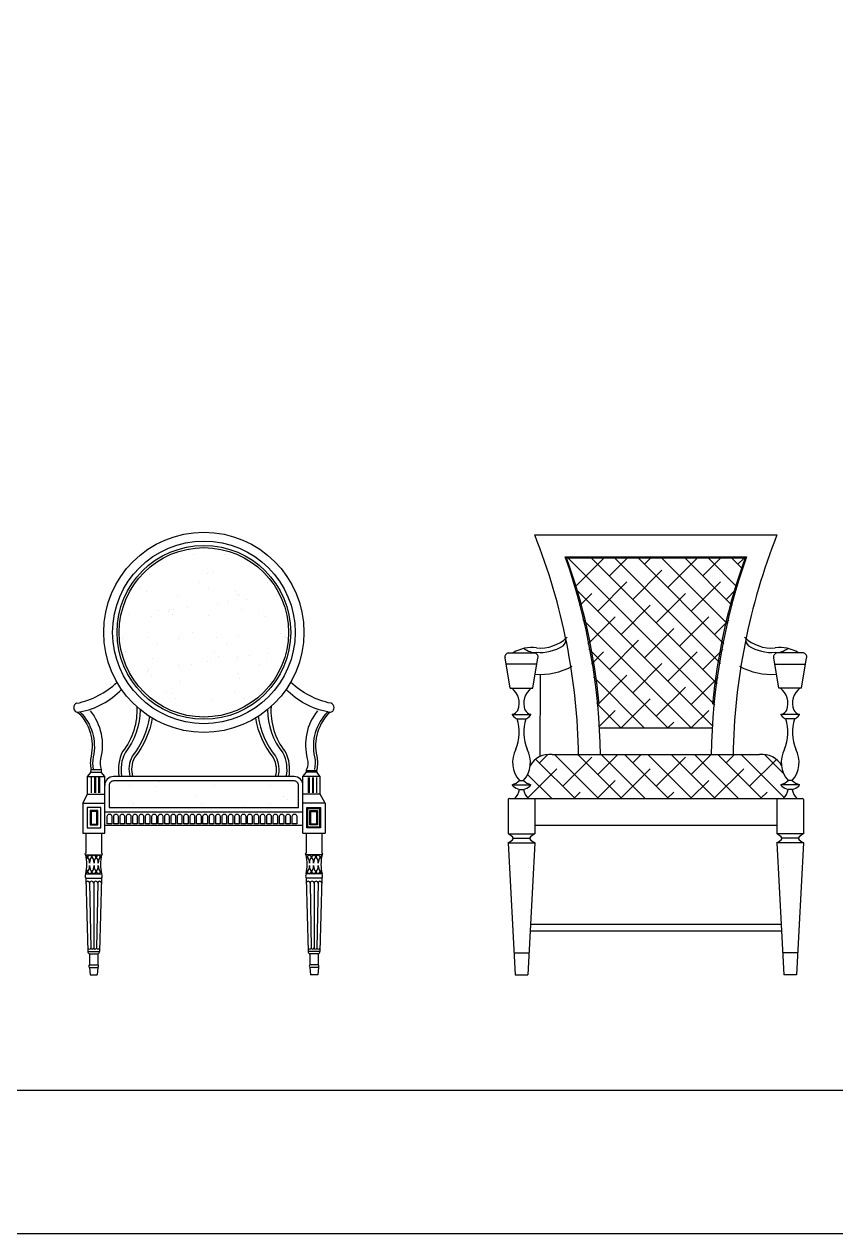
# Model space of a CAD drawing. Header units: inches. Extents: x 11 to 53.5, y 7.4 to 32.2.
# Drawn here: x 24.38 to 26.223, y 7.358 to 10.102 of the extents above; entities that cross this region are included whole.
import ezdxf

# ---------------------------------------------------------------- set-up
doc = ezdxf.new("R2010")
doc.units = ezdxf.units.IN
doc.header["$MEASUREMENT"] = 0
for name, color, linetype in [('02', 2, 'Continuous'), ('1', 1, 'Continuous'), ('4', 4, 'Continuous'), ('kadrbm', 4, 'Continuous')]:
    doc.layers.add(name, color=color, linetype=linetype)

# ---------------------------------------------------------------- blocks, each defined once
blk = doc.blocks.new('kadrbm')
at = {"layer": 'kadrbm', "color": 4}
blk.add_lwpolyline([(0, 0), (0, 24.7972), (21, 24.7972), (21, 0), (0, 0)], close=True, dxfattribs=at)
blk.add_lwpolyline([(20.6631, 0.3257), (20.6631, 24.4603), (0.3369, 24.4603), (0.3369, 0.3257), (20.6631, 0.3257)], dxfattribs=at)

msp = doc.modelspace()

# ---------------------------------------------------------------- linework, layer by layer
at = {"layer": '02'}
for p, q in [((25.0441, 8.408), (25.021, 8.408)), ((24.5416, 8.3928), (24.5416, 8.3577)), ((24.5511, 8.3928), (24.5511, 8.3577)), ((24.5629, 8.2669), (24.5629, 8.395)), ((25.013, 8.2669), (25.013, 8.395)), ((25.0248, 8.3928), (25.0248, 8.3577)), ((25.0343, 8.3928), (25.0343, 8.3577)), ((24.5558, 8.2669), (24.5558, 8.2213)), ((24.5629, 8.285), (25.013, 8.285)), ((25.013, 8.2669), (25.063, 8.2669)), ((25.0201, 8.2669), (25.0201, 8.2213)), ((24.5198, 8.2173), (24.5558, 8.2173)), ((25.0561, 8.2173), (25.0201, 8.2173)), ((24.5198, 8.1741), (24.5558, 8.1741)), ((24.5286, 8.1535), (24.5314, 8.0057)), ((24.5378, 8.1535), (24.5378, 8.0063)), ((24.5469, 8.1535), (24.5442, 8.0056)), ((24.5558, 8.1642), (24.5508, 7.9984)), ((25.0561, 8.1741), (25.0201, 8.1741)), ((25.0201, 8.1642), (25.0251, 7.9984)), ((25.029, 8.1535), (25.0317, 8.0056)), ((25.0381, 8.1535), (25.0381, 8.0063)), ((25.0473, 8.1535), (25.0445, 8.0057)), ((24.5248, 7.9984), (24.5508, 7.9984)), ((25.0511, 7.9984), (25.0251, 7.9984)), ((24.528, 7.9618), (24.5476, 7.9618)), ((25.0479, 7.9618), (25.0283, 7.9618)), ((24.5295, 7.945), (24.5461, 7.945)), ((25.0464, 7.945), (25.0299, 7.945))]:
    msp.add_line(p, q, dxfattribs=at)
for points in [[(24.5066, 8.5416, 0.153596), (24.6013, 8.5926, 0.332851)], [(25.0693, 8.5416, -0.153596), (24.9746, 8.5926, -0.332851)], [(24.5302, 8.544, -0.237289), (24.5532, 8.4354, 0.131418), (24.5546, 8.411, 0.180722)], [(24.6436, 8.5467, -0.167921), (24.609, 8.4492, 0.168393), (24.6015, 8.395, 0.162981)], [(24.9323, 8.5467, 0.167921), (24.967, 8.4492, -0.168393), (24.9744, 8.395, -0.162981)], [(25.0457, 8.544, 0.237289), (25.0228, 8.4354, -0.131418), (25.0213, 8.411, -0.180722)], [(24.6644, 8.5315, -0.135725), (24.625, 8.441, 0.182643), (24.62, 8.395, 0.176828)], [(24.6708, 8.5275, -0.12856), (24.6304, 8.4383, 0.189401), (24.6262, 8.395, 0.158423)], [(24.9051, 8.5275, 0.12856), (24.9456, 8.4383, -0.189401), (24.9497, 8.395, -0.158423)], [(24.9115, 8.5315, 0.135725), (24.9509, 8.441, -0.182643), (24.9559, 8.395, -0.176828)], [(24.993, 8.385), (24.5829, 8.385, 0.414214), (24.5729, 8.375), (24.5729, 8.325), (25.003, 8.325), (25.003, 8.375, 0.414214), (24.993, 8.385)]]:
    msp.add_lwpolyline(points, format="xyb", dxfattribs=at)
for points in [[(24.5629, 8.395), (24.5549, 8.405)], [(25.013, 8.395), (25.021, 8.405)], [(24.5476, 7.9618), (24.5461, 7.945)], [(25.0283, 7.9618), (25.0299, 7.945)]]:
    msp.add_lwpolyline(points, dxfattribs=at)
for points in [[(25.0507, 8.3228), (25.0507, 8.2803), (25.0239, 8.2803), (25.0239, 8.3228)], [(24.5322, 8.3158), (24.5322, 8.2873), (24.545, 8.2873), (24.545, 8.3158)], [(25.0437, 8.3158), (25.0437, 8.2873), (25.0309, 8.2873), (25.0309, 8.3158)]]:
    msp.add_lwpolyline(points, close=True, dxfattribs=at)
for points in [[(24.5787, 8.3048), (24.5787, 8.2874), (24.5687, 8.2874), (24.5687, 8.3048, -1)], [(24.5932, 8.3048), (24.5932, 8.2874), (24.5832, 8.2874), (24.5832, 8.3048, -1)], [(24.6077, 8.3048), (24.6077, 8.2874), (24.5977, 8.2874), (24.5977, 8.3048, -1)], [(24.6222, 8.3048), (24.6222, 8.2874), (24.6122, 8.2874), (24.6122, 8.3048, -1)], [(24.6367, 8.3048), (24.6367, 8.2874), (24.6267, 8.2874), (24.6267, 8.3048, -1)], [(24.6512, 8.3048), (24.6512, 8.2874), (24.6412, 8.2874), (24.6412, 8.3048, -1)], [(24.6656, 8.3048), (24.6656, 8.2874), (24.6556, 8.2874), (24.6556, 8.3048, -1)], [(24.6801, 8.3048), (24.6801, 8.2874), (24.6701, 8.2874), (24.6701, 8.3048, -1)], [(24.6946, 8.3048), (24.6946, 8.2874), (24.6846, 8.2874), (24.6846, 8.3048, -1)], [(24.7091, 8.3048), (24.7091, 8.2874), (24.6991, 8.2874), (24.6991, 8.3048, -1)], [(24.7236, 8.3048), (24.7236, 8.2874), (24.7136, 8.2874), (24.7136, 8.3048, -1)], [(24.738, 8.3048), (24.738, 8.2874), (24.728, 8.2874), (24.728, 8.3048, -1)], [(24.7525, 8.3048), (24.7525, 8.2874), (24.7425, 8.2874), (24.7425, 8.3048, -1)], [(24.767, 8.3048), (24.767, 8.2874), (24.757, 8.2874), (24.757, 8.3048, -1)], [(24.7815, 8.3048), (24.7815, 8.2874), (24.7715, 8.2874), (24.7715, 8.3048, -1)], [(24.796, 8.3048), (24.796, 8.2874), (24.786, 8.2874), (24.786, 8.3048, -1)], [(24.8104, 8.3048), (24.8104, 8.2874), (24.8004, 8.2874), (24.8004, 8.3048, -1)], [(24.8249, 8.3048), (24.8249, 8.2874), (24.8149, 8.2874), (24.8149, 8.3048, -1)], [(24.8394, 8.3048), (24.8394, 8.2874), (24.8294, 8.2874), (24.8294, 8.3048, -1)], [(24.8539, 8.3048), (24.8539, 8.2874), (24.8439, 8.2874), (24.8439, 8.3048, -1)], [(24.8684, 8.3048), (24.8684, 8.2874), (24.8584, 8.2874), (24.8584, 8.3048, -1)], [(24.8829, 8.3048), (24.8829, 8.2874), (24.8729, 8.2874), (24.8729, 8.3048, -1)], [(24.8973, 8.3048), (24.8973, 8.2874), (24.8873, 8.2874), (24.8873, 8.3048, -1)], [(24.9118, 8.3048), (24.9118, 8.2874), (24.9018, 8.2874), (24.9018, 8.3048, -1)], [(24.9263, 8.3048), (24.9263, 8.2874), (24.9163, 8.2874), (24.9163, 8.3048, -1)], [(24.9408, 8.3048), (24.9408, 8.2874), (24.9308, 8.2874), (24.9308, 8.3048, -1)], [(24.9553, 8.3048), (24.9553, 8.2874), (24.9453, 8.2874), (24.9453, 8.3048, -1)], [(24.9697, 8.3048), (24.9697, 8.2874), (24.9597, 8.2874), (24.9597, 8.3048, -1)], [(24.9842, 8.3048), (24.9842, 8.2874), (24.9742, 8.2874), (24.9742, 8.3048, -1)], [(24.9987, 8.3048), (24.9987, 8.2874), (24.9887, 8.2874), (24.9887, 8.3048, -1)]]:
    msp.add_lwpolyline(points, format="xyb", close=True, dxfattribs=at)
for radius in [0.2272, 0.1922]:
    msp.add_circle((24.788, 8.7222), radius, dxfattribs=at)
for centre, radius, start, end in [((24.5031, 8.5605), 0.0193, 254.507, 280.3281), ((25.0728, 8.5605), 0.0193, 259.6719, 285.493), ((24.5541, 8.4095), 0.00169, 297.4057, 62.5943), ((24.5541, 8.4065), 0.00169, 297.4057, 62.5943), ((25.0218, 8.4095), 0.00169, 117.4057, 242.5943), ((25.0218, 8.4065), 0.00169, 117.4057, 242.5943), ((24.5088, 8.1996), 0.0197, 356.2876, 54.5224), ((24.5385, 8.1996), 0.0197, 119.4605, 151.3522), ((24.548, 8.1996), 0.0197, 119.4605, 183.7124), ((24.5192, 8.1996), 0.0197, 356.2876, 60.5395), ((24.5287, 8.1996), 0.0197, 356.2876, 60.5395), ((24.5584, 8.1996), 0.0197, 119.4605, 183.7124), ((24.5679, 8.1996), 0.0197, 130.1353, 183.7124), ((24.5391, 8.1996), 0.0197, 37.6038, 60.5395), ((24.6526, 8.1957), 0.0992, 167.4189, 192.5811), ((24.5558, 8.2193), 0.002, 270, 90), ((25.0201, 8.2193), 0.002, 90, 270), ((24.9233, 8.1957), 0.0992, 347.4189, 12.5811), ((25.008, 8.1996), 0.0197, 356.2876, 49.8647), ((25.0368, 8.1996), 0.0197, 119.4605, 142.3962), ((25.0175, 8.1996), 0.0197, 356.2876, 60.5395), ((25.0473, 8.1996), 0.0197, 119.4605, 183.7124), ((25.0567, 8.1996), 0.0197, 119.4605, 183.7124), ((25.0279, 8.1996), 0.0197, 356.2876, 60.5395), ((25.0374, 8.1996), 0.0197, 28.6478, 60.5395), ((25.0672, 8.1996), 0.0197, 125.4776, 183.7124), ((24.5088, 8.1918), 0.0197, 305.4776, 3.7124), ((24.5385, 8.1918), 0.0197, 208.6478, 240.5395), ((24.548, 8.1918), 0.0197, 176.2876, 240.5395), ((24.5192, 8.1918), 0.0197, 299.4605, 3.7124), ((24.5287, 8.1918), 0.0197, 299.4605, 3.7124), ((24.5584, 8.1918), 0.0197, 176.2876, 240.5395), ((24.5679, 8.1918), 0.0197, 176.2876, 229.8647), ((24.5391, 8.1918), 0.0197, 299.4605, 322.3962), ((25.008, 8.1918), 0.0197, 310.1353, 3.7124), ((25.0368, 8.1918), 0.0197, 217.6038, 240.5395), ((25.0175, 8.1918), 0.0197, 299.4605, 3.7124), ((25.0473, 8.1918), 0.0197, 176.2876, 240.5395), ((25.0567, 8.1918), 0.0197, 176.2876, 240.5395), ((25.0279, 8.1918), 0.0197, 299.4605, 3.7124), ((25.0374, 8.1918), 0.0197, 299.4605, 331.3522), ((25.0672, 8.1918), 0.0197, 176.2876, 234.5224), ((24.5244, 8.1532), 0.00427, 3.6218, 176.3782), ((24.5332, 8.1527), 0.00464, 9.6322, 170.3678), ((24.5424, 8.1527), 0.00464, 9.6322, 170.3678), ((24.5512, 8.1532), 0.00427, 3.6218, 176.3782), ((24.5469, 8.1691), 0.0102, 330.999, 29.001), ((25.0291, 8.1691), 0.0102, 150.999, 209.001), ((25.0247, 8.1532), 0.00427, 3.6218, 176.3782), ((25.0335, 8.1527), 0.00464, 9.6322, 170.3678), ((25.0427, 8.1527), 0.00464, 9.6322, 170.3678), ((25.0515, 8.1532), 0.00427, 3.6218, 176.3782), ((24.5281, 8.0067), 0.00348, 193.7826, 348.0321), ((24.5346, 8.0067), 0.00316, 194.2383, 347.7673), ((24.5411, 8.0068), 0.00333, 189.764, 339.7621), ((24.5474, 8.0069), 0.00341, 201.1273, 340.7998), ((24.5458, 7.9973), 0.00512, 289.5253, 12.3368), ((25.0301, 7.9973), 0.00512, 167.6632, 250.4747), ((25.0285, 8.0069), 0.00341, 199.2002, 338.8727), ((25.0348, 8.0068), 0.00333, 200.2379, 350.236), ((25.0414, 8.0067), 0.00316, 192.2327, 345.7617), ((25.0478, 8.0067), 0.00348, 191.9679, 346.2174), ((24.5448, 7.9647), 0.00406, 314.2778, 47.7972), ((25.0312, 7.9647), 0.00406, 132.2028, 225.7222)]:
    msp.add_arc(centre, radius, start, end, dxfattribs=at)
at = {"layer": '1'}
for p, q in [((24.7252, 8.9007), (24.7252, 8.9007)), ((24.7563, 8.908), (24.7563, 8.908)), ((24.7655, 8.8996), (24.7655, 8.8996)), ((24.7728, 8.912), (24.7728, 8.912)), ((24.834, 8.8992), (24.834, 8.8992)), ((25.6086, 8.8934), (26.0196, 8.8934)), ((25.6113, 8.8914), (26.0169, 8.8914)), ((25.9478, 8.558), (25.6161, 8.8897)), ((25.6302, 8.8246), (25.6953, 8.8897)), ((25.9536, 8.6052), (25.6691, 8.8897)), ((25.7087, 8.8501), (25.7483, 8.8897)), ((25.9606, 8.6513), (25.7221, 8.8897)), ((25.9685, 8.6964), (25.7752, 8.8897)), ((25.7883, 8.8766), (25.8013, 8.8897)), ((25.9775, 8.7404), (25.8282, 8.8897)), ((25.8413, 8.8236), (25.9074, 8.8897)), ((25.9875, 8.7835), (25.8812, 8.8897)), ((25.9208, 8.8501), (25.9604, 8.8897)), ((25.9983, 8.8257), (25.9343, 8.8897)), ((26.01, 8.867), (25.9873, 8.8897)), ((26.0004, 8.8766), (26.0135, 8.8897)), ((24.6649, 8.8544), (24.6649, 8.8544)), ((24.7958, 8.8561), (24.7958, 8.8561)), ((24.809, 8.8597), (24.809, 8.8597)), ((24.9237, 8.8555), (24.9237, 8.8555)), ((25.7617, 8.7971), (25.828, 8.8634)), ((24.6427, 8.822), (24.6427, 8.822)), ((24.6587, 8.8159), (24.6587, 8.8159)), ((24.7774, 8.8358), (24.7774, 8.8358)), ((24.7984, 8.8223), (24.7984, 8.8223)), ((24.8588, 8.8141), (24.8588, 8.8141)), ((24.9331, 8.836), (24.9331, 8.836)), ((25.9432, 8.5095), (25.6309, 8.8218)), ((25.641, 8.7824), (25.6689, 8.8103)), ((25.6822, 8.7706), (25.7485, 8.8369)), ((25.8148, 8.7441), (25.8811, 8.8103)), ((25.8943, 8.7706), (25.9606, 8.8369)), ((25.9739, 8.7971), (25.9968, 8.82)), ((24.7284, 8.8044), (24.7284, 8.8044)), ((24.8189, 8.7886), (24.8189, 8.7886)), ((24.8449, 8.792), (24.8449, 8.792)), ((24.8634, 8.8092), (24.8634, 8.8092)), ((24.868, 8.8057), (24.868, 8.8057)), ((24.8856, 8.7974), (24.8856, 8.7974)), ((24.9535, 8.8063), (24.9535, 8.8063)), ((25.7352, 8.7175), (25.8015, 8.7838)), ((24.6164, 8.7619), (24.6164, 8.7619)), ((24.6681, 8.7581), (24.6681, 8.7581)), ((24.6843, 8.7709), (24.6843, 8.7709)), ((24.7085, 8.7703), (24.7085, 8.7703)), ((24.7103, 8.7743), (24.7103, 8.7743)), ((24.7177, 8.7618), (24.7177, 8.7618)), ((24.7186, 8.7737), (24.7186, 8.7737)), ((24.751, 8.7797), (24.751, 8.7797)), ((24.799, 8.7598), (24.799, 8.7598)), ((24.8743, 8.774), (24.8743, 8.774)), ((24.9115, 8.7658), (24.9115, 8.7658)), ((24.9269, 8.7592), (24.9269, 8.7592)), ((25.6599, 8.6952), (25.722, 8.7573)), ((25.8678, 8.691), (25.9341, 8.7573)), ((25.894, 8.5057), (25.6482, 8.7515)), ((25.7883, 8.6645), (25.8546, 8.7308)), ((25.9474, 8.7175), (25.9796, 8.7498)), ((24.6036, 8.7086), (24.6036, 8.7086)), ((24.662, 8.7103), (24.662, 8.7103)), ((24.7315, 8.708), (24.7315, 8.708)), ((24.7612, 8.7219), (24.7612, 8.7219)), ((24.8177, 8.7105), (24.8177, 8.7105)), ((24.8666, 8.7129), (24.8666, 8.7129)), ((24.9613, 8.7202), (24.9613, 8.7202)), ((24.9705, 8.7118), (24.9705, 8.7118)), ((24.9734, 8.7108), (24.9734, 8.7108)), ((25.7087, 8.638), (25.775, 8.7043)), ((24.6109, 8.6781), (24.6109, 8.6781)), ((24.6831, 8.6968), (24.6831, 8.6968)), ((24.811, 8.6763), (24.811, 8.6763)), ((24.8388, 8.6971), (24.8388, 8.6971)), ((24.9317, 8.674), (24.9317, 8.674)), ((25.841, 8.5057), (25.6618, 8.6849)), ((25.6678, 8.6501), (25.6955, 8.6778)), ((25.8413, 8.6115), (25.9076, 8.6778)), ((25.9208, 8.638), (25.9661, 8.6832)), ((24.6712, 8.6618), (24.6712, 8.6618)), ((24.7304, 8.6475), (24.7304, 8.6475)), ((24.759, 8.6485), (24.759, 8.6485)), ((24.7971, 8.6563), (24.7971, 8.6563)), ((24.8021, 8.6634), (24.8021, 8.6634)), ((24.8202, 8.6679), (24.8202, 8.6679)), ((24.865, 8.6652), (24.865, 8.6652)), ((24.891, 8.6686), (24.891, 8.6686)), ((24.9147, 8.6488), (24.9147, 8.6488)), ((24.93, 8.6628), (24.93, 8.6628)), ((25.7617, 8.585), (25.828, 8.6512)), ((24.6218, 8.6332), (24.6218, 8.6332)), ((24.6607, 8.6325), (24.6607, 8.6325)), ((24.6625, 8.6385), (24.6625, 8.6385)), ((24.6699, 8.624), (24.6699, 8.624)), ((24.8637, 8.628), (24.8637, 8.628)), ((25.7879, 8.5057), (25.6722, 8.6214)), ((25.6822, 8.5584), (25.7485, 8.6247)), ((25.8943, 8.5584), (25.9557, 8.6198)), ((24.7347, 8.6117), (24.7347, 8.6117)), ((24.8697, 8.6166), (24.8697, 8.6166)), ((25.8148, 8.5319), (25.8811, 8.5982)), ((24.7024, 8.5851), (24.7024, 8.5851)), ((24.7134, 8.5842), (24.7134, 8.5842)), ((24.7235, 8.5716), (24.7235, 8.5716)), ((24.8053, 8.5671), (24.8053, 8.5671)), ((24.8581, 8.5853), (24.8581, 8.5853)), ((24.8792, 8.5719), (24.8792, 8.5719)), ((24.9134, 8.5824), (24.9134, 8.5824)), ((25.7355, 8.5057), (25.8015, 8.5717)), ((24.7631, 8.5386), (24.7631, 8.5386)), ((25.7349, 8.5057), (25.6801, 8.5606)), ((25.6851, 8.5083), (25.722, 8.5452)), ((25.8946, 8.5057), (25.9341, 8.5452)), ((25.8416, 8.5057), (25.8546, 8.5187)), ((25.6863, 8.5057), (25.9419, 8.5057)), ((25.6307, 8.345), (25.5412, 8.4345)), ((25.5496, 8.4261), (25.5688, 8.4452)), ((25.6837, 8.345), (25.5837, 8.445)), ((25.6026, 8.373), (25.6689, 8.4393)), ((25.7368, 8.345), (25.6368, 8.445)), ((25.6822, 8.3995), (25.7276, 8.445)), ((25.7898, 8.345), (25.6898, 8.445)), ((25.8428, 8.345), (25.7428, 8.445)), ((25.7617, 8.4261), (25.7806, 8.445)), ((25.8959, 8.345), (25.7959, 8.445)), ((25.8148, 8.373), (25.8811, 8.4393)), ((25.9489, 8.345), (25.8489, 8.445)), ((25.8943, 8.3995), (25.9397, 8.445)), ((26.0019, 8.345), (25.9019, 8.445)), ((26.055, 8.345), (25.955, 8.445)), ((25.9739, 8.4261), (25.9928, 8.445)), ((26.106, 8.347), (26.008, 8.445)), ((26.0269, 8.373), (26.0878, 8.4339)), ((26.1042, 8.4018), (26.0609, 8.4451)), ((25.5777, 8.345), (25.523, 8.3997)), ((25.5231, 8.3465), (25.5894, 8.4128)), ((25.7352, 8.3465), (25.8015, 8.4128)), ((25.9474, 8.3465), (26.0137, 8.4128)), ((24.5238, 8.395), (24.5629, 8.395)), ((24.5319, 8.3928), (24.5319, 8.3577)), ((24.5396, 8.3928), (24.5396, 8.3577)), ((24.5491, 8.3928), (24.5491, 8.3577)), ((24.6201, 8.374), (24.6201, 8.374)), ((24.6807, 8.3727), (24.6807, 8.3727)), ((24.688, 8.383), (24.688, 8.383)), ((24.8116, 8.3744), (24.8116, 8.3744)), ((24.9395, 8.3738), (24.9395, 8.3738)), ((25.0521, 8.395), (25.013, 8.395)), ((25.0268, 8.3928), (25.0268, 8.3577)), ((25.0363, 8.3928), (25.0363, 8.3577)), ((25.044, 8.3928), (25.044, 8.3577)), ((25.6806, 8.345), (25.722, 8.3863)), ((25.8928, 8.345), (25.9341, 8.3863)), ((24.5742, 8.3484), (24.5742, 8.3484)), ((24.5794, 8.3687), (24.5794, 8.3687)), ((24.768, 8.3525), (24.768, 8.3525)), ((24.9681, 8.3507), (24.9681, 8.3507)), ((25.5246, 8.345), (25.5201, 8.3495)), ((25.6276, 8.345), (25.6424, 8.3598)), ((25.8397, 8.345), (25.8546, 8.3598)), ((26.0519, 8.345), (26.0667, 8.3598)), ((24.5129, 8.335), (24.5629, 8.335)), ((24.6275, 8.3344), (24.6275, 8.3344)), ((24.7832, 8.3346), (24.7832, 8.3346)), ((24.8792, 8.3275), (24.8792, 8.3275)), ((24.9389, 8.3349), (24.9389, 8.3349)), ((24.9773, 8.3423), (24.9773, 8.3423)), ((25.063, 8.335), (25.013, 8.335)), ((24.5198, 8.1642), (24.5558, 8.1642)), ((25.0561, 8.1642), (25.0201, 8.1642)), ((25.5286, 8.06), (26.0996, 8.06)), ((24.5281, 7.9925), (24.5475, 7.9925)), ((25.0478, 7.9925), (25.0284, 7.9925)), ((24.5281, 7.9677), (24.5475, 7.9677)), ((25.0478, 7.9677), (25.0284, 7.9677))]:
    msp.add_line(p, q, dxfattribs=at)
for points in [[(24.5013, 8.5413, -0.263243), (24.5318, 8.441, 0.109392), (24.5318, 8.411, 1.232931)], [(25.0746, 8.5413, 0.263243), (25.0441, 8.441, -0.109392), (25.0441, 8.411, -1.232931)]]:
    msp.add_lwpolyline(points, format="xyb", dxfattribs=at)
for points in [[(24.5232, 8.3248), (24.5232, 8.2783), (24.554, 8.2783), (24.554, 8.3248)], [(24.5302, 8.3178), (24.5302, 8.2853), (24.547, 8.2853), (24.547, 8.3178)], [(25.0527, 8.3248), (25.0527, 8.2783), (25.0219, 8.2783), (25.0219, 8.3248)], [(25.0457, 8.3178), (25.0457, 8.2853), (25.0289, 8.2853), (25.0289, 8.3178)]]:
    msp.add_lwpolyline(points, close=True, dxfattribs=at)
msp.add_circle((24.788, 8.7222), 0.2072, dxfattribs=at)
for centre, radius, start, end in [((24.355, 8.4374), 1.3358, 5.2199, 19.8695), ((27.2731, 8.4374), 1.3358, 160.1305, 174.7801), ((26.0358, 8.7048), 0.0174, 168.2362, 229.3995), ((26.0768, 8.7758), 0.0992, 238.1431, 275.1416)]:
    msp.add_arc(centre, radius, start, end, dxfattribs=at)
at = {"layer": '4'}
for p, q in [((25.5391, 8.9434), (26.0891, 8.9434)), ((25.4791, 8.6759), (25.5391, 8.6759)), ((26.1491, 8.6759), (26.0891, 8.6759)), ((25.4836, 8.5959), (25.4717, 8.6641)), ((25.474, 8.6509), (25.5441, 8.6509)), ((25.5346, 8.5959), (25.5464, 8.6641)), ((26.0936, 8.5959), (26.0817, 8.6641)), ((26.1538, 8.6489), (26.0844, 8.6489)), ((26.1446, 8.5959), (26.1564, 8.6641)), ((25.5514, 8.4408), (25.5524, 8.6266)), ((25.4836, 8.5959), (25.5346, 8.5959)), ((26.1446, 8.5959), (26.0936, 8.5959)), ((25.4877, 8.5359), (25.5305, 8.5359)), ((26.1405, 8.5359), (26.0977, 8.5359)), ((25.4989, 8.5259), (25.5193, 8.5259)), ((26.1293, 8.5259), (26.1089, 8.5259)), ((25.5784, 8.445), (26.0497, 8.445)), ((24.5318, 8.411), (24.5549, 8.411)), ((24.5318, 8.405), (24.5549, 8.405)), ((25.0441, 8.405), (25.021, 8.405)), ((24.5238, 8.355), (24.5238, 8.395)), ((25.0521, 8.355), (25.0521, 8.395)), ((25.4877, 8.3759), (25.5305, 8.3759)), ((25.5043, 8.3859), (25.5139, 8.3859)), ((26.1405, 8.3759), (26.0977, 8.3759)), ((26.1239, 8.3859), (26.1143, 8.3859)), ((24.5238, 8.355), (24.5629, 8.355)), ((25.0521, 8.355), (25.013, 8.355)), ((25.4816, 8.345), (26.1466, 8.345)), ((25.5043, 8.3659), (25.5139, 8.3659)), ((25.5391, 8.345), (25.5391, 8.265)), ((26.0891, 8.345), (26.0891, 8.265)), ((26.1239, 8.3659), (26.1143, 8.3659)), ((24.5129, 8.335), (24.5129, 8.2669)), ((25.063, 8.335), (25.063, 8.2669)), ((25.4791, 8.3426), (25.4791, 8.265)), ((26.1491, 8.3426), (26.1491, 8.265)), ((24.5129, 8.2669), (24.5629, 8.2669)), ((24.5198, 8.2669), (24.5198, 8.2213)), ((25.0561, 8.2669), (25.0561, 8.2213)), ((25.4791, 8.265), (25.5391, 8.265)), ((25.5391, 8.285), (26.0891, 8.285)), ((26.1491, 8.265), (26.0891, 8.265)), ((25.4791, 8.245), (25.4948, 7.945)), ((25.4791, 8.245), (25.5391, 8.245)), ((25.4907, 8.255), (25.5275, 8.255)), ((25.5391, 8.245), (25.5234, 7.945)), ((26.1491, 8.245), (26.0891, 8.245)), ((26.0891, 8.245), (26.1048, 7.945)), ((26.1375, 8.255), (26.1007, 8.255)), ((26.1491, 8.245), (26.1334, 7.945)), ((24.5198, 8.1642), (24.5248, 7.9984)), ((25.0561, 8.1642), (25.0511, 7.9984)), ((25.5286, 8.045), (26.0996, 8.045)), ((24.5281, 7.9925), (24.5281, 7.9677)), ((24.5475, 7.9925), (24.5475, 7.9677)), ((25.0284, 7.9925), (25.0284, 7.9677)), ((25.0478, 7.9925), (25.0478, 7.9677)), ((25.4922, 7.995), (25.526, 7.995)), ((26.136, 7.995), (26.1022, 7.995)), ((25.4948, 7.945), (25.5234, 7.945)), ((26.1334, 7.945), (26.1048, 7.945))]:
    msp.add_line(p, q, dxfattribs=at)
for points in [[(24.499, 8.5612, 0.138876), (24.5909, 8.609, 0.789647)], [(25.0769, 8.5612, -0.138876), (24.985, 8.609, -0.789647)], [(24.5066, 8.5416, -0.259563), (24.5367, 8.4397, 0.112834), (24.537, 8.411, 0.155984)], [(24.6355, 8.5537, -0.185069), (24.6036, 8.4519, 0.164953), (24.5954, 8.395, 0.653694)], [(24.9404, 8.5537, 0.185069), (24.9723, 8.4519, -0.164953), (24.9805, 8.395, -0.653694)], [(25.0693, 8.5416, 0.259563), (25.0392, 8.4397, -0.112834), (25.0389, 8.411, -0.155984)], [(25.013, 8.375, 0.414214), (24.993, 8.395), (24.5829, 8.395, 0.414214), (24.5629, 8.375)]]:
    msp.add_lwpolyline(points, format="xyb", dxfattribs=at)
for points in [[(24.5238, 8.395), (24.5318, 8.405)], [(25.0521, 8.395), (25.0441, 8.405)], [(24.5129, 8.335), (24.5238, 8.355)], [(25.063, 8.335), (25.0521, 8.355)], [(24.5629, 8.315), (25.013, 8.315)], [(24.528, 7.9618), (24.5295, 7.945)], [(25.0479, 7.9618), (25.0464, 7.945)]]:
    msp.add_lwpolyline(points, dxfattribs=at)
msp.add_circle((24.788, 8.7222), 0.1972, dxfattribs=at)
for centre, radius, start, end in [((24.2237, 8.4218), 1.4151, 0.8381, 21.6317), ((27.4045, 8.4218), 1.4151, 158.3683, 179.1619), ((24.2637, 8.4222), 1.425, 0.8434, 19.3118), ((27.3645, 8.4222), 1.425, 160.6882, 179.1566), ((25.5513, 8.7758), 0.0892, 264.8584, 313.3906), ((25.5924, 8.7048), 0.0174, 310.6005, 11.7638), ((26.0768, 8.7758), 0.0892, 226.6094, 275.1416), ((25.4811, 8.6664), 0.00966, 102.0913, 193.9503), ((25.5322, 8.6088), 0.079, 81.8728, 121.9925), ((25.5429, 8.7242), 0.0479, 234.145, 270.3081), ((25.5371, 8.6664), 0.00966, 346.0497, 77.9087), ((25.5513, 8.7758), 0.0992, 264.8584, 301.8569), ((26.0911, 8.6664), 0.00966, 102.0913, 193.9503), ((26.096, 8.6088), 0.079, 58.0075, 98.1272), ((26.0853, 8.7242), 0.0479, 269.6919, 305.855), ((26.1471, 8.6664), 0.00966, 346.0497, 77.9087), ((25.5513, 8.7758), 0.1492, 265.6382, 299.0686), ((26.0768, 8.7758), 0.1492, 240.9314, 274.3618), ((25.4605, 8.5613), 0.0434, 339.2383, 53.1191), ((25.5576, 8.5613), 0.0434, 126.8809, 200.7617), ((26.0705, 8.5613), 0.0434, 339.2383, 53.1191), ((26.1676, 8.5613), 0.0434, 126.8809, 200.7617), ((24.5032, 8.5513), 0.0108, 112.955, 240.7603), ((25.0727, 8.5513), 0.0108, 299.2397, 67.045), ((25.4888, 8.5356), 0.00113, 123.4616, 166.4741), ((25.5111, 8.5493), 0.027, 209.9067, 222.6149), ((25.4858, 8.5534), 0.0171, 277.9901, 333.7929), ((25.5324, 8.5534), 0.0171, 206.2071, 262.0099), ((25.5071, 8.5493), 0.027, 317.3851, 330.0933), ((25.5294, 8.5356), 0.00113, 13.5259, 56.5384), ((26.0988, 8.5356), 0.00113, 123.4616, 166.4741), ((26.1211, 8.5493), 0.027, 209.9067, 222.6149), ((26.0958, 8.5534), 0.0171, 277.9901, 333.7929), ((26.1424, 8.5534), 0.0171, 206.2071, 262.0099), ((26.1171, 8.5493), 0.027, 317.3851, 330.0933), ((26.1394, 8.5356), 0.00113, 13.5259, 56.5384), ((25.512, 8.5536), 0.0307, 227.386, 244.7601), ((25.4049, 8.495), 0.099, 337.5366, 18.1497), ((25.6133, 8.495), 0.099, 161.8503, 202.4634), ((25.5062, 8.5536), 0.0307, 295.2399, 312.614), ((26.122, 8.5536), 0.0307, 227.386, 244.7601), ((26.0149, 8.495), 0.099, 337.5366, 18.1497), ((26.2233, 8.495), 0.099, 161.8503, 202.4634), ((26.1162, 8.5536), 0.0307, 295.2399, 312.614), ((25.5522, 8.4273), 0.0634, 151.8522, 220.8881), ((25.466, 8.4273), 0.0634, 319.1119, 28.1478), ((26.1622, 8.4273), 0.0634, 151.8522, 220.8881), ((26.076, 8.4273), 0.0634, 319.1119, 28.1478), ((25.5723, 8.3954), 0.0499, 82.8698, 152.2079), ((26.0559, 8.3954), 0.0499, 27.7921, 97.1302), ((24.5326, 8.4095), 0.00169, 117.4057, 242.5943), ((24.5326, 8.4065), 0.00169, 117.4057, 242.5943), ((25.0433, 8.4095), 0.00169, 297.4057, 62.5943), ((25.0433, 8.4065), 0.00169, 297.4057, 62.5943), ((25.4888, 8.3756), 0.00113, 123.4616, 166.4741), ((25.4924, 8.3778), 0.00506, 202.2404, 239.94), ((25.4746, 8.4186), 0.0442, 287.8465, 312.2003), ((25.5142, 8.4025), 0.0379, 230.0639, 254.8891), ((25.5436, 8.4186), 0.0442, 227.7997, 252.1535), ((25.504, 8.4025), 0.0379, 285.1109, 309.9361), ((25.5258, 8.3778), 0.00506, 300.06, 337.7596), ((25.5294, 8.3756), 0.00113, 13.5259, 56.5384), ((26.0988, 8.3756), 0.00113, 123.4616, 166.4741), ((26.1024, 8.3778), 0.00506, 202.2404, 239.94), ((26.0846, 8.4186), 0.0442, 287.8465, 312.2003), ((26.1242, 8.4025), 0.0379, 230.0639, 254.8891), ((26.1536, 8.4186), 0.0442, 227.7997, 252.1535), ((26.114, 8.4025), 0.0379, 285.1109, 309.9361), ((26.1358, 8.3778), 0.00506, 300.06, 337.7596), ((26.1394, 8.3756), 0.00113, 13.5259, 56.5384), ((25.4816, 8.3425), 0.00248, 89.6333, 177.7335), ((25.4712, 8.3691), 0.0332, 313.4946, 354.6451), ((25.5469, 8.3691), 0.0332, 185.3549, 226.5054), ((26.0812, 8.3691), 0.0332, 313.4946, 354.6451), ((26.1569, 8.3691), 0.0332, 185.3549, 226.5054), ((26.1466, 8.3425), 0.00248, 2.2665, 90.3667), ((25.4698, 8.2426), 0.0243, 30.0945, 66.8127), ((25.5484, 8.2426), 0.0243, 113.1873, 149.9055), ((26.0798, 8.2426), 0.0243, 30.0945, 66.8127), ((26.1584, 8.2426), 0.0243, 113.1873, 149.9055), ((25.4701, 8.2676), 0.0243, 291.6301, 328.3484), ((25.5481, 8.2676), 0.0243, 211.6516, 248.3699), ((26.0801, 8.2676), 0.0243, 291.6301, 328.3484), ((26.1581, 8.2676), 0.0243, 211.6516, 248.3699), ((24.5198, 8.2193), 0.002, 90, 270), ((24.423, 8.1957), 0.0992, 347.4189, 12.5811), ((25.153, 8.1957), 0.0992, 167.4189, 192.5811), ((25.0561, 8.2193), 0.002, 270, 90), ((24.5287, 8.1691), 0.0102, 150.999, 209.001), ((25.0472, 8.1691), 0.0102, 330.999, 29.001), ((24.5298, 7.9973), 0.00512, 167.6632, 250.4747), ((25.0461, 7.9973), 0.00512, 289.5253, 12.3368), ((24.5308, 7.9647), 0.00406, 132.2028, 225.7222), ((25.0451, 7.9647), 0.00406, 314.2778, 47.7972)]:
    msp.add_arc(centre, radius, start, end, dxfattribs=at)

# ---------------------------------------------------------------- block references
at = {"layer": 'kadrbm'}
msp.add_blockref('kadrbm', (11.0217, 7.3575), dxfattribs=at)

doc.saveas('drawing.dxf')
